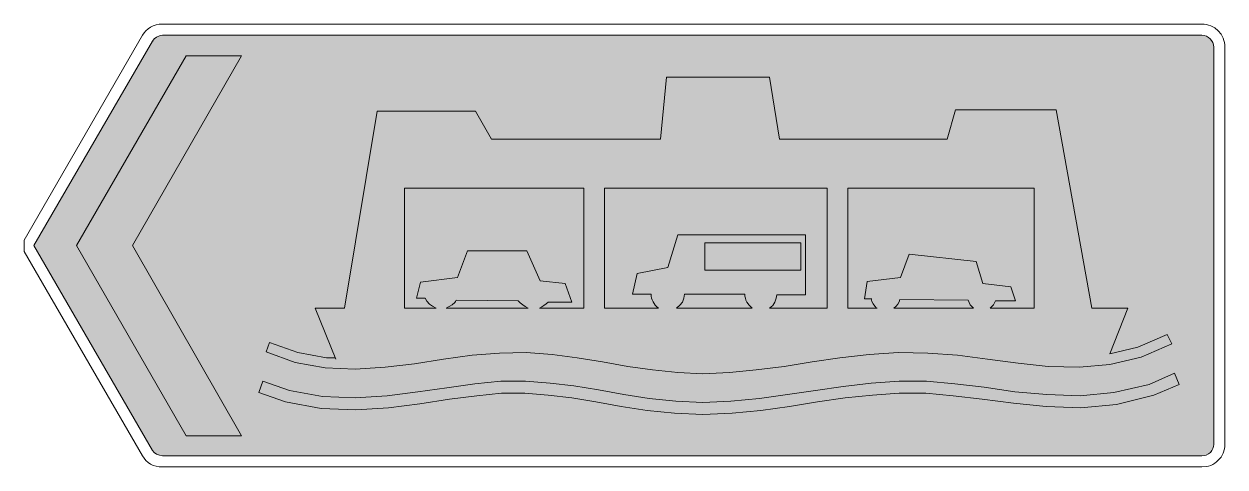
# Model space of a CAD drawing. Header units: metres. Extents: x 17 to 558, y 37 to 237.
import ezdxf

# ---------------------------------------------------------------- set-up
doc = ezdxf.new("R2010")
doc.units = ezdxf.units.M
for name, color, linetype, true_color in [('FILL_BLACK_000000', 7, 'Continuous', 0x000000), ('FILL_WHITE_FFFFFF', 7, 'Continuous', 0xffffff), ('STROKE_BLACK_000000', 7, 'Continuous', 0x000000), ('STROKE_WHITE_FFFFFF', 7, 'Continuous', 0xffffff)]:
    doc.layers.add(name, color=color, linetype=linetype, true_color=true_color)

msp = doc.modelspace()

# ---------------------------------------------------------------- hatches: boundary and pattern name
at = {"layer": 'FILL_BLACK_000000', "true_color": 0x000000}
h = msp.add_hatch(color=7, dxfattribs=at)
h.dxf.hatch_style = 1
h.paths.add_polyline_path([(75.38, 230.07), (76.46, 230.93), (77.71, 231.51), (78.38, 231.67), (79.05, 231.72), (547.95, 231.72), (549.04, 231.61), (550.06, 231.3), (550.98, 230.8), (551.78, 230.15), (552.43, 229.35), (552.93, 228.43), (553.24, 227.41), (553.35, 226.32), (553.35, 47.22), (553.24, 46.28), (552.94, 45.31), (552.46, 44.39), (551.85, 43.62), (550.95, 42.88), (550.01, 42.42), (549.02, 42.19), (547.95, 42.12), (79.05, 42.12), (77.71, 42.28), (76.46, 42.76), (75.38, 43.51), (74.55, 44.52), (21.15, 136.92), (74.55, 229.02), (75.38, 230.07)])
at = {"layer": 'FILL_WHITE_FFFFFF', "true_color": 0xffffff}
h = msp.add_hatch(color=7, dxfattribs=at)
h.dxf.hatch_style = 1
h.paths.add_polyline_path([(89.85, 222.42), (114.75, 222.42), (65.55, 136.92), (114.75, 51.12), (89.85, 51.12), (40.35, 136.92), (89.85, 222.42)])
h = msp.add_hatch(color=7, dxfattribs=at)
h.dxf.hatch_style = 1
h.paths.add_polyline_path([(436.95, 198.12), (482.25, 198.12), (498.45, 108.72), (514.65, 108.72), (506.55, 88.02), (519.15, 91.02), (532.35, 96.72), (534.45, 92.52), (520.65, 86.52), (506.55, 83.22), (492.75, 82.02), (478.65, 82.32), (465.15, 83.82), (451.35, 85.62), (437.85, 87.42), (424.35, 88.32), (411.15, 88.62), (397.95, 87.72), (384.75, 86.22), (372.15, 84.42), (359.55, 82.32), (346.95, 80.82), (334.95, 79.62), (322.95, 79.02), (311.55, 79.62), (300.15, 80.82), (289.05, 82.32), (277.65, 84.42), (266.25, 86.22), (254.85, 87.72), (243.15, 88.62), (231.15, 88.32), (218.85, 87.42), (205.95, 85.62), (192.75, 83.52), (179.55, 82.02), (166.05, 81.12), (152.55, 81.72), (139.05, 84.12), (125.85, 88.92), (127.35, 93.12), (140.25, 88.62), (153.15, 86.22), (157.05, 86.22), (157.35, 85.62), (148.05, 108.72), (161.25, 108.72), (175.95, 197.52), (220.35, 197.52), (227.55, 184.92), (303.75, 184.92), (306.45, 212.82), (352.95, 212.82), (357.45, 184.92), (433.05, 184.92), (436.95, 198.12)])
h.paths.add_polyline_path([(323.85, 125.82), (367.05, 125.82), (367.05, 138.12), (323.85, 138.12), (323.85, 125.82)], flags=16)
h.paths.add_polyline_path([(211.37, 111.7), (210.98, 111.16), (209.85, 110.22), (208.5, 109.36), (207.15, 108.72), (244.05, 108.72), (242.74, 109.36), (241.65, 110.22), (241.03, 110.54), (240.49, 111.01), (239.55, 112.02), (211.65, 112.32), (211.37, 111.7)], flags=16)
h.paths.add_polyline_path([(341.91, 114.12), (341.85, 115.02), (314.55, 115.02), (314.49, 114.12), (314.33, 113.22), (314.04, 112.32), (313.65, 111.42), (312.53, 110.07), (310.95, 108.72), (345.15, 108.72), (344.48, 109.27), (343.84, 109.96), (342.75, 111.42), (342.36, 112.32), (342.08, 113.22), (341.91, 114.12)], flags=16)
h.paths.add_polyline_path([(411.41, 111.5), (410.85, 110.45), (410.06, 109.5), (409.05, 108.72), (445.05, 108.72), (443.55, 110.22), (442.65, 112.32), (411.75, 112.62), (411.41, 111.5)], flags=16)
h.paths.add_polyline_path([(388.35, 108.72), (401.25, 108.72), (400.41, 109.63), (399.71, 110.6), (399.18, 111.67), (398.85, 112.92), (395.85, 112.92), (397.05, 120.72), (412.05, 122.52), (415.95, 133.02), (446.25, 129.72), (449.25, 119.82), (461.85, 118.32), (463.95, 112.02), (454.95, 112.02), (454.05, 110.22), (453.15, 109.32), (452.55, 108.72), (472.35, 108.72), (472.35, 162.72), (388.35, 162.72), (388.35, 108.72)], flags=16)
h.paths.add_polyline_path([(278.55, 162.72), (278.55, 108.72), (302.85, 108.72), (302.11, 109.32), (301.45, 110), (300.88, 110.74), (300.41, 111.53), (300.04, 112.37), (299.77, 113.23), (299.61, 114.12), (299.55, 115.02), (291.15, 115.02), (293.25, 124.32), (307.05, 127.02), (311.55, 141.72), (369.15, 141.72), (369.15, 114.72), (356.25, 114.72), (356.03, 113.18), (355.35, 111.42), (354.45, 109.92), (352.95, 108.72), (379.05, 108.72), (379.05, 162.72), (278.55, 162.72)], flags=16)
h.paths.add_polyline_path([(269.25, 162.72), (188.25, 162.72), (188.25, 108.72), (202.65, 108.72), (200.97, 109.51), (199.54, 110.52), (198.39, 111.76), (197.55, 113.22), (193.65, 113.22), (195.45, 120.42), (212.25, 122.52), (216.75, 134.52), (243.45, 134.52), (249.45, 121.02), (260.85, 119.82), (263.85, 111.42), (253.05, 111.42), (252.15, 110.58), (251.21, 109.85), (250.22, 109.23), (249.15, 108.72), (269.25, 108.72), (269.25, 162.72)], flags=16)
h = msp.add_hatch(color=7, dxfattribs=at)
h.dxf.hatch_style = 1
h.paths.add_polyline_path([(537.75, 74.22), (526.35, 69.42), (509.55, 65.22), (493.35, 63.72), (477.75, 64.32), (463.05, 65.82), (448.95, 67.62), (435.75, 69.12), (423.45, 70.32), (411.45, 70.32), (399.45, 69.42), (387.15, 68.22), (374.55, 66.42), (361.95, 64.32), (349.05, 62.52), (336.15, 61.32), (322.95, 60.72), (310.05, 61.32), (297.75, 62.52), (286.05, 64.32), (274.65, 66.42), (263.85, 68.22), (253.05, 69.42), (242.55, 70.32), (232.05, 70.32), (220.95, 69.12), (208.65, 67.62), (195.15, 65.52), (181.05, 63.72), (166.35, 62.82), (150.75, 63.42), (134.55, 66.42), (122.55, 70.62), (124.35, 75.72), (136.35, 71.52), (151.35, 68.82), (166.05, 68.22), (180.45, 69.12), (194.25, 70.92), (207.45, 72.72), (220.05, 74.52), (231.75, 75.72), (242.85, 75.72), (253.95, 74.82), (264.75, 73.62), (275.85, 71.82), (287.25, 69.72), (298.65, 67.92), (310.65, 66.72), (322.95, 66.12), (335.55, 66.72), (348.45, 67.92), (361.05, 69.72), (373.65, 71.52), (386.25, 73.32), (398.85, 74.82), (411.45, 75.72), (423.75, 75.72), (436.65, 74.52), (449.85, 73.02), (463.65, 70.92), (478.05, 69.72), (493.05, 69.12), (508.35, 70.62), (524.25, 74.22), (535.65, 79.32), (537.75, 74.22)])

# ---------------------------------------------------------------- linework, layer by layer
at = {"layer": 'FILL_BLACK_000000', "lineweight": 0, "true_color": 0x000000}
msp.add_lwpolyline([(75.38, 230.07), (76.46, 230.93), (77.71, 231.51), (78.38, 231.67), (79.05, 231.72), (547.95, 231.72), (549.04, 231.61), (550.06, 231.3), (550.98, 230.8), (551.78, 230.15), (552.43, 229.35), (552.93, 228.43), (553.24, 227.41), (553.35, 226.32), (553.35, 47.22), (553.24, 46.28), (552.94, 45.31), (552.46, 44.39), (551.85, 43.62), (550.95, 42.88), (550.01, 42.42), (549.02, 42.19), (547.95, 42.12), (79.05, 42.12), (77.71, 42.28), (76.46, 42.76), (75.38, 43.51), (74.55, 44.52), (21.15, 136.92), (74.55, 229.02)], close=True, dxfattribs=at)
at = {"layer": 'FILL_WHITE_FFFFFF', "lineweight": 0, "true_color": 0xffffff}
for points in [[(89.85, 222.42), (114.75, 222.42), (65.55, 136.92), (114.75, 51.12), (89.85, 51.12), (40.35, 136.92)], [(537.75, 74.22), (526.35, 69.42), (509.55, 65.22), (493.35, 63.72), (477.75, 64.32), (463.05, 65.82), (448.95, 67.62), (435.75, 69.12), (423.45, 70.32), (411.45, 70.32), (399.45, 69.42), (387.15, 68.22), (374.55, 66.42), (361.95, 64.32), (349.05, 62.52), (336.15, 61.32), (322.95, 60.72), (310.05, 61.32), (297.75, 62.52), (286.05, 64.32), (274.65, 66.42), (263.85, 68.22), (253.05, 69.42), (242.55, 70.32), (232.05, 70.32), (220.95, 69.12), (208.65, 67.62), (195.15, 65.52), (181.05, 63.72), (166.35, 62.82), (150.75, 63.42), (134.55, 66.42), (122.55, 70.62), (124.35, 75.72), (136.35, 71.52), (151.35, 68.82), (166.05, 68.22), (180.45, 69.12), (194.25, 70.92), (207.45, 72.72), (220.05, 74.52), (231.75, 75.72), (242.85, 75.72), (253.95, 74.82), (264.75, 73.62), (275.85, 71.82), (287.25, 69.72), (298.65, 67.92), (310.65, 66.72), (322.95, 66.12), (335.55, 66.72), (348.45, 67.92), (361.05, 69.72), (373.65, 71.52), (386.25, 73.32), (398.85, 74.82), (411.45, 75.72), (423.75, 75.72), (436.65, 74.52), (449.85, 73.02), (463.65, 70.92), (478.05, 69.72), (493.05, 69.12), (508.35, 70.62), (524.25, 74.22), (535.65, 79.32)]]:
    msp.add_lwpolyline(points, close=True, dxfattribs=at)
at = {"layer": 'FILL_WHITE_FFFFFF', "lineweight": 0, "true_color": 0x000000}
for points in [[(436.95, 198.12), (482.25, 198.12), (498.45, 108.72), (514.65, 108.72), (506.55, 88.02), (519.15, 91.02), (532.35, 96.72), (534.45, 92.52), (520.65, 86.52), (506.55, 83.22), (492.75, 82.02), (478.65, 82.32), (465.15, 83.82), (451.35, 85.62), (437.85, 87.42), (424.35, 88.32), (411.15, 88.62), (397.95, 87.72), (384.75, 86.22), (372.15, 84.42), (359.55, 82.32), (346.95, 80.82), (334.95, 79.62), (322.95, 79.02), (311.55, 79.62), (300.15, 80.82), (289.05, 82.32), (277.65, 84.42), (266.25, 86.22), (254.85, 87.72), (243.15, 88.62), (231.15, 88.32), (218.85, 87.42), (205.95, 85.62), (192.75, 83.52), (179.55, 82.02), (166.05, 81.12), (152.55, 81.72), (139.05, 84.12), (125.85, 88.92), (127.35, 93.12), (140.25, 88.62), (153.15, 86.22), (157.05, 86.22), (157.35, 85.62), (148.05, 108.72), (161.25, 108.72), (175.95, 197.52), (220.35, 197.52), (227.55, 184.92), (303.75, 184.92), (306.45, 212.82), (352.95, 212.82), (357.45, 184.92), (433.05, 184.92)], [(269.25, 162.72), (188.25, 162.72), (188.25, 108.72), (202.65, 108.72), (200.97, 109.51), (199.54, 110.52), (198.39, 111.76), (197.55, 113.22), (193.65, 113.22), (195.45, 120.42), (212.25, 122.52), (216.75, 134.52), (243.45, 134.52), (249.45, 121.02), (260.85, 119.82), (263.85, 111.42), (253.05, 111.42), (252.15, 110.58), (251.21, 109.85), (250.22, 109.23), (249.15, 108.72), (269.25, 108.72)], [(278.55, 162.72), (278.55, 108.72), (302.85, 108.72), (302.11, 109.32), (301.45, 110), (300.88, 110.74), (300.41, 111.53), (300.04, 112.37), (299.77, 113.23), (299.61, 114.12), (299.55, 115.02), (291.15, 115.02), (293.25, 124.32), (307.05, 127.02), (311.55, 141.72), (369.15, 141.72), (369.15, 114.72), (356.25, 114.72), (356.03, 113.18), (355.35, 111.42), (354.45, 109.92), (352.95, 108.72), (379.05, 108.72), (379.05, 162.72)], [(388.35, 108.72), (401.25, 108.72), (400.41, 109.63), (399.71, 110.6), (399.18, 111.67), (398.85, 112.92), (395.85, 112.92), (397.05, 120.72), (412.05, 122.52), (415.95, 133.02), (446.25, 129.72), (449.25, 119.82), (461.85, 118.32), (463.95, 112.02), (454.95, 112.02), (454.05, 110.22), (453.15, 109.32), (452.55, 108.72), (472.35, 108.72), (472.35, 162.72), (388.35, 162.72)], [(323.85, 125.82), (367.05, 125.82), (367.05, 138.12), (323.85, 138.12)], [(341.91, 114.12), (341.85, 115.02), (314.55, 115.02), (314.49, 114.12), (314.33, 113.22), (314.04, 112.32), (313.65, 111.42), (312.53, 110.07), (310.95, 108.72), (345.15, 108.72), (344.48, 109.27), (343.84, 109.96), (342.75, 111.42), (342.36, 112.32), (342.08, 113.22)], [(211.37, 111.7), (210.98, 111.16), (209.85, 110.22), (208.5, 109.36), (207.15, 108.72), (244.05, 108.72), (242.74, 109.36), (241.65, 110.22), (241.03, 110.54), (240.49, 111.01), (239.55, 112.02), (211.65, 112.32)], [(411.41, 111.5), (410.85, 110.45), (410.06, 109.5), (409.05, 108.72), (445.05, 108.72), (443.55, 110.22), (442.65, 112.32), (411.75, 112.62)]]:
    msp.add_lwpolyline(points, close=True, dxfattribs=at)
at = {"layer": 'STROKE_BLACK_000000', "lineweight": 0, "true_color": 0x000000}
for points in [[(70.05, 231.72), (70.79, 232.8), (71.67, 233.78), (72.66, 234.65), (73.76, 235.4), (74.96, 236), (76.25, 236.45), (77.62, 236.72), (79.05, 236.82), (547.95, 236.82), (549.05, 236.76), (550.09, 236.6), (551.09, 236.35), (552.04, 236), (553.81, 235.05), (555.45, 233.82), (556.68, 232.18), (557.63, 230.41), (557.98, 229.46), (558.23, 228.46), (558.39, 227.42), (558.45, 226.32), (558.45, 47.22), (558.39, 46.21), (558.23, 45.21), (557.63, 43.28), (556.68, 41.52), (555.45, 40.02), (554.65, 39.29), (553.81, 38.67), (552.95, 38.15), (552.04, 37.73), (551.09, 37.42), (550.09, 37.19), (547.95, 37.02), (79.05, 37.02), (77.62, 37.1), (76.25, 37.35), (74.96, 37.76), (73.76, 38.33), (72.66, 39.06), (71.67, 39.93), (70.79, 40.95), (70.05, 42.12), (16.65, 134.22), (16.65, 139.32), (70.05, 231.72)], [(74.55, 229.02), (74.85, 229.02)]]:
    msp.add_lwpolyline(points, dxfattribs=at)
at = {"layer": 'STROKE_WHITE_FFFFFF', "lineweight": 0, "true_color": 0xffffff}
for points in [[(398.85, 112.92), (399.15, 112.92)], [(401.25, 108.72), (401.55, 108.72)]]:
    msp.add_lwpolyline(points, dxfattribs=at)

doc.saveas('drawing.dxf')
